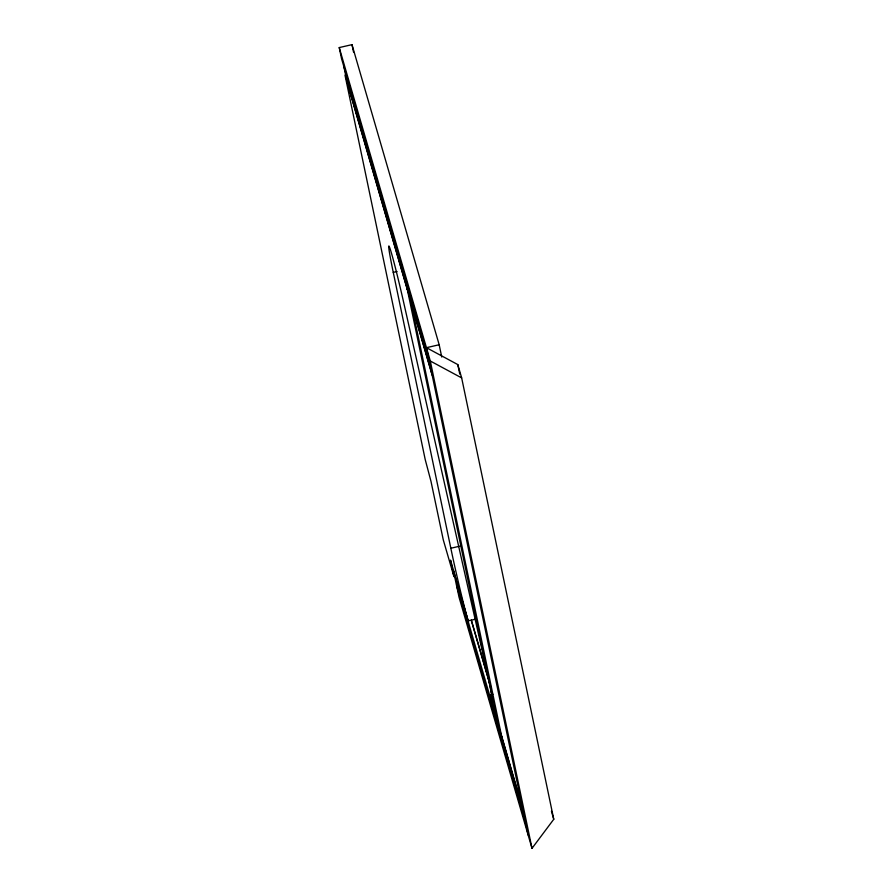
<?xml version="1.0" encoding="UTF-8"?>
<svg xmlns="http://www.w3.org/2000/svg" width="893" height="893" viewBox="0 0 893 893"><rect width="100%" height="100%" fill="white"/><g stroke="black" fill="none" stroke-linecap="round" stroke-linejoin="round"><path stroke-width="1.34" d="M456.758 586.255L459.058 597.283L532.005 848.35L553.76 819.272L461.659 377.895L457.785 364.578L426.43 347.678L528.131 835.022M428.729 358.718L341.539 58.614L339.24 47.575L351.987 44.65L439.177 344.754L441.745 357.044M474.942 619.318L468.166 620.869A54.518 1.842 77.1 0 1 450.831 548.246L393.266 272.387L397.095 271.517M426.43 347.678L439.177 344.754M450.831 548.246L459.75 546.192M497.434 721.622L489.699 694.966L492.88 694.229M339.24 47.575L430.303 361.006L461.659 377.895M431.799 373.43L346.942 81.319L343.872 66.607M407.253 289.444L344.999 75.157L425.202 459.515L430.984 481.338L443.285 539.874L453.968 576.655L450.519 560.101L468.166 620.869M411.439 303.843L432.19 375.272M551.439 811.268L553.76 819.272M471.359 620.144L490.581 686.293M471.292 620.434L490.67 687.141M501.62 736.011L522.372 807.439M522.751 809.281L453.376 570.471L456.446 585.183L525.832 823.993M457.785 364.578L459.772 374.111M430.303 361.006L532.005 848.35M410.892 301.466L501.855 737.317M407.029 288.138L497.981 723.989M351.987 44.65L353.528 52.006M489.699 694.966A54.518 1.842 77.1 0 0 487.846 675.644L402.922 299.133A54.518 1.842 77.1 0 0 389.739 247.729A54.518 1.842 77.1 0 0 393.266 272.387"/></g></svg>
